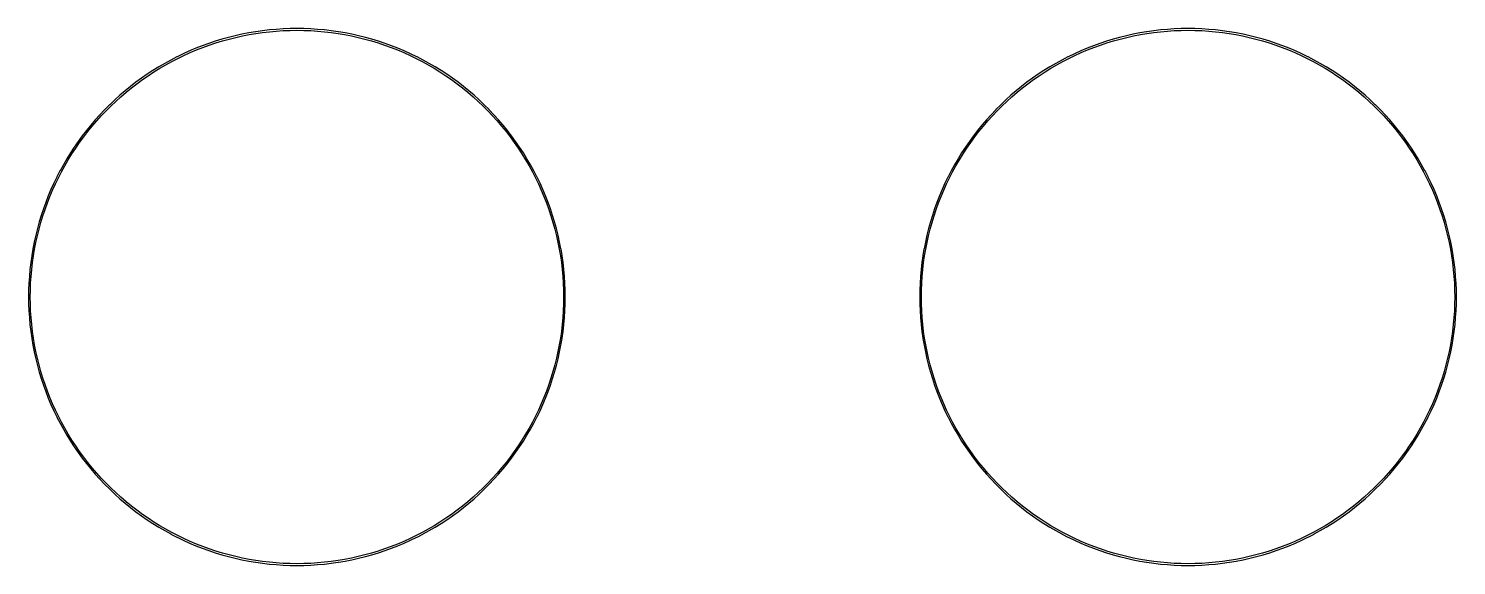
# Model space of a CAD drawing. Extents: x 9 to 70, y 0 to 129.
# Drawn here: x 44.85 to 52.99, y 88.53 to 91.59 of the extents above; entities that cross this region are included whole.
import ezdxf

# ---------------------------------------------------------------- set-up
doc = ezdxf.new("R2010")
doc.units = 0

msp = doc.modelspace()

# ---------------------------------------------------------------- linework, layer by layer
at = {"color": 34, "true_color": 0x008000}
for points in [[(47.47279, 88.9903, 0), (47.49972, 89.01875, 0), (47.52613, 89.04771, 0), (47.55153, 89.07768, 0), (47.57642, 89.10816, 0), (47.6003, 89.13915, 0), (47.62341, 89.1709, 0), (47.64577, 89.20315, 0), (47.66736, 89.23617, 0), (47.68793, 89.26945, 0), (47.70774, 89.30348, 0), (47.72679, 89.33777, 0), (47.74483, 89.37283, 0), (47.74553, 89.37421, 0), (47.76255, 89.40951, 0), (47.7788, 89.44533, 0), (47.79404, 89.48139, 0), (47.80827, 89.51797, 0), (47.82173, 89.5548, 0), (47.83418, 89.59214, 0), (47.84561, 89.62973, 0), (47.85602, 89.66758, 0), (47.86542, 89.70568, 0), (47.87405, 89.74403, 0), (47.88167, 89.78264, 0), (47.88802, 89.82125, 0), (47.88827, 89.82278, 0), (47.89385, 89.86164, 0), (47.89843, 89.90076, 0), (47.90198, 89.93987, 0), (47.90452, 89.97899, 0), (47.90605, 90.0181, 0), (47.90655, 90.05747, 0), (47.90605, 90.09684, 0), (47.90452, 90.13596, 0), (47.90198, 90.17508, 0), (47.89843, 90.21419, 0), (47.89385, 90.25331, 0), (47.88827, 90.29217, 0), (47.88802, 90.2937, 0), (47.88192, 90.33078, 0), (47.88167, 90.33231, 0), (47.87405, 90.37092, 0), (47.86542, 90.40927, 0), (47.85602, 90.44737, 0), (47.84561, 90.48522, 0), (47.83418, 90.52281, 0), (47.82173, 90.56015, 0), (47.80827, 90.59698, 0), (47.79404, 90.63355, 0), (47.7788, 90.66962, 0), (47.76255, 90.70543, 0), (47.74553, 90.74074, 0), (47.74483, 90.74212, 0), (47.7275, 90.77579, 0), (47.72679, 90.77717, 0), (47.70774, 90.81146, 0), (47.68793, 90.8455, 0), (47.66736, 90.87877, 0), (47.64577, 90.91179, 0), (47.62341, 90.94405, 0), (47.6003, 90.9758, 0), (47.57642, 91.00679, 0), (47.55153, 91.03727, 0), (47.52613, 91.06724, 0), (47.49972, 91.0962, 0), (47.47279, 91.12464, 0), (47.4717, 91.12574, 0), (47.47168, 91.12575, 0), (47.44485, 91.15258, 0), (47.44376, 91.15368, 0), (47.41531, 91.1806, 0), (47.38635, 91.20702, 0), (47.35638, 91.23242, 0), (47.3259, 91.25731, 0), (47.29491, 91.28119, 0), (47.26316, 91.3043, 0), (47.2309, 91.32665, 0), (47.19788, 91.34824, 0), (47.16461, 91.36882, 0), (47.13057, 91.38863, 0), (47.09628, 91.40768, 0), (47.06123, 91.42571, 0), (47.05985, 91.42642, 0), (47.02455, 91.44344, 0), (46.98873, 91.45969, 0), (46.95266, 91.47493, 0), (46.91609, 91.48916, 0), (46.87926, 91.50262, 0), (46.84192, 91.51506, 0), (46.80433, 91.52649, 0), (46.76648, 91.53691, 0), (46.72838, 91.54631, 0), (46.69003, 91.55494, 0), (46.65142, 91.56256, 0), (46.61281, 91.56891, 0), (46.61128, 91.56915, 0), (46.57242, 91.57474, 0), (46.5333, 91.57931, 0), (46.49419, 91.58287, 0), (46.45507, 91.58541, 0), (46.41596, 91.58693, 0), (46.37659, 91.58744, 0), (46.33721, 91.58693, 0), (46.2981, 91.58541, 0), (46.25898, 91.58287, 0), (46.21987, 91.57931, 0), (46.18075, 91.57474, 0), (46.14189, 91.56915, 0), (46.14036, 91.56891, 0), (46.10175, 91.56256, 0), (46.06314, 91.55494, 0), (46.02479, 91.54631, 0), (45.98669, 91.53691, 0), (45.94884, 91.52649, 0), (45.91125, 91.51506, 0), (45.87391, 91.50262, 0), (45.83708, 91.48916, 0), (45.80051, 91.47493, 0), (45.76444, 91.45969, 0), (45.72862, 91.44344, 0), (45.69332, 91.42642, 0), (45.69194, 91.42571, 0), (45.65689, 91.40768, 0), (45.6226, 91.38863, 0), (45.58856, 91.36882, 0), (45.55529, 91.34824, 0), (45.52227, 91.32665, 0), (45.49001, 91.3043, 0), (45.45826, 91.28119, 0), (45.42727, 91.25731, 0), (45.39679, 91.23242, 0), (45.36682, 91.20702, 0), (45.33786, 91.1806, 0), (45.30941, 91.15368, 0), (45.30832, 91.15258, 0), (45.28149, 91.12575, 0), (45.28147, 91.12574, 0), (45.28038, 91.12464, 0), (45.25345, 91.0962, 0), (45.22704, 91.06724, 0), (45.20164, 91.03727, 0), (45.17675, 91.00679, 0), (45.15287, 90.9758, 0), (45.12976, 90.94405, 0), (45.1074, 90.91179, 0), (45.08581, 90.87877, 0), (45.06524, 90.8455, 0), (45.04543, 90.81146, 0), (45.02638, 90.77717, 0), (45.02567, 90.77579, 0), (45.00834, 90.74212, 0), (45.00764, 90.74074, 0), (44.99062, 90.70543, 0), (44.97437, 90.66962, 0), (44.95913, 90.63355, 0), (44.9449, 90.59698, 0), (44.93144, 90.56015, 0), (44.91899, 90.52281, 0), (44.90756, 90.48522, 0), (44.89715, 90.44737, 0), (44.88775, 90.40927, 0), (44.87912, 90.37092, 0), (44.8715, 90.33231, 0), (44.87125, 90.33078, 0), (44.86515, 90.2937, 0), (44.8649, 90.29217, 0), (44.85932, 90.25331, 0), (44.85474, 90.21419, 0), (44.85119, 90.17508, 0), (44.84865, 90.13596, 0), (44.84712, 90.09684, 0), (44.84662, 90.05747, 0), (44.84712, 90.0181, 0), (44.84865, 89.97899, 0), (44.85119, 89.93987, 0), (44.85474, 89.90076, 0), (44.85932, 89.86164, 0), (44.8649, 89.82278, 0), (44.86515, 89.82125, 0), (44.8715, 89.78264, 0), (44.87912, 89.74403, 0), (44.88775, 89.70568, 0), (44.89715, 89.66758, 0), (44.90756, 89.62973, 0), (44.91899, 89.59214, 0), (44.93144, 89.5548, 0), (44.9449, 89.51797, 0), (44.95913, 89.48139, 0), (44.97437, 89.44533, 0), (44.99062, 89.40951, 0), (45.00764, 89.37421, 0), (45.00834, 89.37283, 0), (45.02638, 89.33777, 0), (45.04543, 89.30348, 0), (45.06524, 89.26945, 0), (45.08581, 89.23617, 0), (45.1074, 89.20315, 0), (45.12976, 89.1709, 0), (45.15287, 89.13915, 0), (45.17675, 89.10816, 0), (45.20164, 89.07768, 0), (45.22704, 89.04771, 0), (45.25345, 89.01875, 0), (45.28038, 88.9903, 0), (45.30941, 88.96127, 0), (45.33786, 88.93434, 0), (45.36682, 88.90793, 0), (45.39679, 88.88253, 0), (45.42727, 88.85763, 0), (45.45826, 88.83376, 0), (45.49001, 88.81064, 0), (45.52227, 88.78829, 0), (45.55529, 88.7667, 0), (45.58856, 88.74613, 0), (45.6226, 88.72632, 0), (45.65689, 88.70727, 0), (45.65827, 88.70656, 0), (45.69194, 88.68923, 0), (45.69332, 88.68853, 0), (45.72862, 88.67151, 0), (45.76444, 88.65525, 0), (45.80051, 88.64001, 0), (45.83708, 88.62579, 0), (45.87391, 88.61233, 0), (45.91125, 88.59988, 0), (45.94884, 88.58845, 0), (45.98669, 88.57804, 0), (46.02479, 88.56864, 0), (46.06314, 88.56, 0), (46.10175, 88.55238, 0), (46.14036, 88.54603, 0), (46.14189, 88.54579, 0), (46.18075, 88.5402, 0), (46.21987, 88.53563, 0), (46.25898, 88.53208, 0), (46.2981, 88.52954, 0), (46.33721, 88.52801, 0), (46.37659, 88.5275, 0), (46.41596, 88.52801, 0), (46.45507, 88.52954, 0), (46.49419, 88.53208, 0), (46.5333, 88.53563, 0), (46.57242, 88.5402, 0), (46.61128, 88.54579, 0), (46.61281, 88.54603, 0), (46.65142, 88.55238, 0), (46.69003, 88.56, 0), (46.72838, 88.56864, 0), (46.76648, 88.57804, 0), (46.80433, 88.58845, 0), (46.84192, 88.59988, 0), (46.87926, 88.61233, 0), (46.91609, 88.62579, 0), (46.95266, 88.64001, 0), (46.98873, 88.65525, 0), (47.02455, 88.67151, 0), (47.05985, 88.68853, 0), (47.06123, 88.68923, 0), (47.0949, 88.70656, 0), (47.09628, 88.70727, 0), (47.13057, 88.72632, 0), (47.16461, 88.74613, 0), (47.19788, 88.7667, 0), (47.2309, 88.78829, 0), (47.26316, 88.81064, 0), (47.29491, 88.83376, 0), (47.3259, 88.85763, 0), (47.35638, 88.88253, 0), (47.38635, 88.90793, 0), (47.41531, 88.93434, 0), (47.44376, 88.96127, 0), (47.47279, 88.9903, 0)], [(46.45507, 88.53944, 0), (46.41596, 88.53792, 0), (46.37659, 88.53741, 0), (46.33721, 88.53792, 0), (46.2981, 88.53944, 0), (46.25898, 88.54198, 0), (46.21987, 88.54554, 0), (46.18075, 88.55011, 0), (46.14245, 88.55562, 0), (46.10481, 88.56181, 0), (46.0662, 88.56943, 0), (46.02785, 88.57806, 0), (45.98975, 88.58746, 0), (45.9519, 88.59787, 0), (45.91431, 88.6093, 0), (45.87697, 88.62175, 0), (45.84014, 88.63521, 0), (45.80357, 88.64944, 0), (45.7675, 88.66468, 0), (45.73169, 88.68093, 0), (45.69669, 88.6978, 0), (45.66271, 88.71528, 0), (45.62842, 88.73433, 0), (45.59438, 88.75414, 0), (45.56111, 88.77472, 0), (45.52809, 88.79631, 0), (45.49583, 88.81866, 0), (45.46408, 88.84177, 0), (45.43309, 88.86565, 0), (45.40261, 88.89054, 0), (45.37264, 88.91594, 0), (45.34368, 88.94236, 0), (45.31524, 88.96928, 0), (45.31522, 88.96929, 0), (45.28839, 88.99612, 0), (45.26147, 89.02457, 0), (45.23505, 89.05353, 0), (45.20965, 89.0835, 0), (45.18476, 89.11398, 0), (45.16088, 89.14497, 0), (45.13777, 89.17672, 0), (45.11542, 89.20898, 0), (45.09383, 89.242, 0), (45.07325, 89.27527, 0), (45.05344, 89.30931, 0), (45.03439, 89.3436, 0), (45.01691, 89.37758, 0), (45.00004, 89.41257, 0), (44.98379, 89.44839, 0), (44.96855, 89.48446, 0), (44.95432, 89.52103, 0), (44.94086, 89.55786, 0), (44.92842, 89.5952, 0), (44.91699, 89.63279, 0), (44.90657, 89.67064, 0), (44.89717, 89.70874, 0), (44.88854, 89.74709, 0), (44.88092, 89.7857, 0), (44.87473, 89.82334, 0), (44.86922, 89.86164, 0), (44.86465, 89.90076, 0), (44.86109, 89.93987, 0), (44.85855, 89.97899, 0), (44.85703, 90.0181, 0), (44.85652, 90.05747, 0), (44.85703, 90.09684, 0), (44.85855, 90.13596, 0), (44.86109, 90.17508, 0), (44.86465, 90.21419, 0), (44.86922, 90.25331, 0), (44.87473, 90.29161, 0), (44.88092, 90.32925, 0), (44.88854, 90.36785, 0), (44.89717, 90.40621, 0), (44.90657, 90.44431, 0), (44.91699, 90.48215, 0), (44.92842, 90.51975, 0), (44.94086, 90.55708, 0), (44.95432, 90.59391, 0), (44.96855, 90.63049, 0), (44.98379, 90.66656, 0), (45.00004, 90.70237, 0), (45.01691, 90.73737, 0), (45.03439, 90.77135, 0), (45.05344, 90.80564, 0), (45.07325, 90.83968, 0), (45.09383, 90.87295, 0), (45.11542, 90.90597, 0), (45.13777, 90.93823, 0), (45.16088, 90.96998, 0), (45.18476, 91.00097, 0), (45.20965, 91.03145, 0), (45.23505, 91.06142, 0), (45.26147, 91.09037, 0), (45.28839, 91.11882, 0), (45.31524, 91.14567, 0), (45.34368, 91.17259, 0), (45.37264, 91.19901, 0), (45.40261, 91.22441, 0), (45.43309, 91.2493, 0), (45.46408, 91.27317, 0), (45.49583, 91.29629, 0), (45.52809, 91.31864, 0), (45.56111, 91.34023, 0), (45.59438, 91.3608, 0), (45.62842, 91.38062, 0), (45.66271, 91.39967, 0), (45.69665, 91.41713, 0), (45.73169, 91.43401, 0), (45.7675, 91.45027, 0), (45.80357, 91.46551, 0), (45.84014, 91.47973, 0), (45.87697, 91.4932, 0), (45.91431, 91.50564, 0), (45.9519, 91.51707, 0), (45.98975, 91.52749, 0), (46.02785, 91.53688, 0), (46.0662, 91.54552, 0), (46.10481, 91.55314, 0), (46.14245, 91.55933, 0), (46.18075, 91.56484, 0), (46.21987, 91.56941, 0), (46.25898, 91.57296, 0), (46.2981, 91.5755, 0), (46.33721, 91.57703, 0), (46.37659, 91.57754, 0), (46.41596, 91.57703, 0), (46.45507, 91.5755, 0), (46.49419, 91.57296, 0), (46.5333, 91.56941, 0), (46.57242, 91.56484, 0), (46.61072, 91.55933, 0), (46.64836, 91.55314, 0), (46.68697, 91.54552, 0), (46.72532, 91.53688, 0), (46.76342, 91.52749, 0), (46.80127, 91.51707, 0), (46.83886, 91.50564, 0), (46.8762, 91.4932, 0), (46.91303, 91.47973, 0), (46.9496, 91.46551, 0), (46.98567, 91.45027, 0), (47.02148, 91.43401, 0), (47.05652, 91.41713, 0), (47.09046, 91.39967, 0), (47.12475, 91.38062, 0), (47.15879, 91.3608, 0), (47.19206, 91.34023, 0), (47.22508, 91.31864, 0), (47.25734, 91.29629, 0), (47.28909, 91.27317, 0), (47.32008, 91.2493, 0), (47.35056, 91.22441, 0), (47.38053, 91.19901, 0), (47.40949, 91.17259, 0), (47.43793, 91.14567, 0), (47.46478, 91.11882, 0), (47.4917, 91.09037, 0), (47.51812, 91.06142, 0), (47.54352, 91.03145, 0), (47.56841, 91.00097, 0), (47.59229, 90.96998, 0), (47.6154, 90.93823, 0), (47.63775, 90.90597, 0), (47.65934, 90.87295, 0), (47.67992, 90.83968, 0), (47.69973, 90.80564, 0), (47.71878, 90.77135, 0), (47.73626, 90.73737, 0), (47.75313, 90.70237, 0), (47.76938, 90.66656, 0), (47.78462, 90.63049, 0), (47.79885, 90.59391, 0), (47.81231, 90.55708, 0), (47.82475, 90.51975, 0), (47.83618, 90.48215, 0), (47.8466, 90.44431, 0), (47.856, 90.40621, 0), (47.86463, 90.36785, 0), (47.87225, 90.32925, 0), (47.87844, 90.29161, 0), (47.88395, 90.25331, 0), (47.88852, 90.21419, 0), (47.89208, 90.17508, 0), (47.89462, 90.13596, 0), (47.89614, 90.09684, 0), (47.89665, 90.05747, 0), (47.89614, 90.0181, 0), (47.89462, 89.97899, 0), (47.89208, 89.93987, 0), (47.88852, 89.90076, 0), (47.88395, 89.86164, 0), (47.87844, 89.82334, 0), (47.87225, 89.7857, 0), (47.86463, 89.74709, 0), (47.856, 89.70874, 0), (47.8466, 89.67064, 0), (47.83618, 89.63279, 0), (47.82475, 89.5952, 0), (47.81231, 89.55786, 0), (47.79885, 89.52103, 0), (47.78462, 89.48446, 0), (47.76938, 89.44839, 0), (47.75313, 89.41257, 0), (47.73626, 89.37758, 0), (47.71878, 89.3436, 0), (47.69973, 89.30931, 0), (47.67992, 89.27527, 0), (47.65934, 89.242, 0), (47.63775, 89.20898, 0), (47.6154, 89.17672, 0), (47.59229, 89.14497, 0), (47.56841, 89.11398, 0), (47.54352, 89.0835, 0), (47.51812, 89.05353, 0), (47.4917, 89.02457, 0), (47.46478, 88.99612, 0), (47.43795, 88.96929, 0), (47.43793, 88.96928, 0), (47.40949, 88.94236, 0), (47.38053, 88.91594, 0), (47.35056, 88.89054, 0), (47.32008, 88.86565, 0), (47.28909, 88.84177, 0), (47.25734, 88.81866, 0), (47.22508, 88.79631, 0), (47.19206, 88.77472, 0), (47.15879, 88.75414, 0), (47.12475, 88.73433, 0), (47.09046, 88.71528, 0), (47.05648, 88.6978, 0), (47.02148, 88.68093, 0), (46.98567, 88.66468, 0), (46.9496, 88.64944, 0), (46.91303, 88.63521, 0), (46.8762, 88.62175, 0), (46.83886, 88.6093, 0), (46.80127, 88.59787, 0), (46.76342, 88.58746, 0), (46.72532, 88.57806, 0), (46.68697, 88.56943, 0), (46.64836, 88.56181, 0), (46.61072, 88.55562, 0), (46.57242, 88.55011, 0), (46.5333, 88.54554, 0), (46.49419, 88.54198, 0), (46.45507, 88.53944, 0)], [(52.55279, 88.9903, 0), (52.57972, 89.01875, 0), (52.60613, 89.04771, 0), (52.63153, 89.07768, 0), (52.65642, 89.10816, 0), (52.6803, 89.13915, 0), (52.70341, 89.1709, 0), (52.72577, 89.20315, 0), (52.74736, 89.23617, 0), (52.76793, 89.26945, 0), (52.78774, 89.30348, 0), (52.80679, 89.33777, 0), (52.82483, 89.37283, 0), (52.82553, 89.37421, 0), (52.84255, 89.40951, 0), (52.8588, 89.44533, 0), (52.87404, 89.48139, 0), (52.88827, 89.51797, 0), (52.90173, 89.5548, 0), (52.91418, 89.59214, 0), (52.92561, 89.62973, 0), (52.93602, 89.66758, 0), (52.94542, 89.70568, 0), (52.95405, 89.74403, 0), (52.96167, 89.78264, 0), (52.96802, 89.82125, 0), (52.96827, 89.82278, 0), (52.97385, 89.86164, 0), (52.97843, 89.90076, 0), (52.98198, 89.93987, 0), (52.98452, 89.97899, 0), (52.98605, 90.0181, 0), (52.98655, 90.05747, 0), (52.98605, 90.09684, 0), (52.98452, 90.13596, 0), (52.98198, 90.17508, 0), (52.97843, 90.21419, 0), (52.97385, 90.25331, 0), (52.96827, 90.29217, 0), (52.96802, 90.2937, 0), (52.96192, 90.33078, 0), (52.96167, 90.33231, 0), (52.95405, 90.37092, 0), (52.94542, 90.40927, 0), (52.93602, 90.44737, 0), (52.92561, 90.48522, 0), (52.91418, 90.52281, 0), (52.90173, 90.56015, 0), (52.88827, 90.59698, 0), (52.87404, 90.63355, 0), (52.8588, 90.66962, 0), (52.84255, 90.70543, 0), (52.82553, 90.74074, 0), (52.82483, 90.74212, 0), (52.8075, 90.77579, 0), (52.80679, 90.77717, 0), (52.78774, 90.81146, 0), (52.76793, 90.8455, 0), (52.74736, 90.87877, 0), (52.72577, 90.91179, 0), (52.70341, 90.94405, 0), (52.6803, 90.9758, 0), (52.65642, 91.00679, 0), (52.63153, 91.03727, 0), (52.60613, 91.06724, 0), (52.57972, 91.0962, 0), (52.55279, 91.12464, 0), (52.5517, 91.12574, 0), (52.55168, 91.12575, 0), (52.52485, 91.15258, 0), (52.52376, 91.15368, 0), (52.49531, 91.1806, 0), (52.46635, 91.20702, 0), (52.43638, 91.23242, 0), (52.4059, 91.25731, 0), (52.37491, 91.28119, 0), (52.34316, 91.3043, 0), (52.3109, 91.32665, 0), (52.27788, 91.34824, 0), (52.24461, 91.36882, 0), (52.21057, 91.38863, 0), (52.17628, 91.40768, 0), (52.14123, 91.42571, 0), (52.13985, 91.42642, 0), (52.10455, 91.44344, 0), (52.06873, 91.45969, 0), (52.03266, 91.47493, 0), (51.99609, 91.48916, 0), (51.95926, 91.50262, 0), (51.92192, 91.51506, 0), (51.88433, 91.52649, 0), (51.84648, 91.53691, 0), (51.80838, 91.54631, 0), (51.77003, 91.55494, 0), (51.73142, 91.56256, 0), (51.69281, 91.56891, 0), (51.69128, 91.56915, 0), (51.65242, 91.57474, 0), (51.6133, 91.57931, 0), (51.57419, 91.58287, 0), (51.53507, 91.58541, 0), (51.49596, 91.58693, 0), (51.45659, 91.58744, 0), (51.41722, 91.58693, 0), (51.3781, 91.58541, 0), (51.33898, 91.58287, 0), (51.29987, 91.57931, 0), (51.26075, 91.57474, 0), (51.22189, 91.56915, 0), (51.22036, 91.56891, 0), (51.18175, 91.56256, 0), (51.14314, 91.55494, 0), (51.10479, 91.54631, 0), (51.06669, 91.53691, 0), (51.02884, 91.52649, 0), (50.99125, 91.51506, 0), (50.95391, 91.50262, 0), (50.91708, 91.48916, 0), (50.88051, 91.47493, 0), (50.84444, 91.45969, 0), (50.80862, 91.44344, 0), (50.77332, 91.42642, 0), (50.77194, 91.42571, 0), (50.73689, 91.40768, 0), (50.7026, 91.38863, 0), (50.66856, 91.36882, 0), (50.63529, 91.34824, 0), (50.60227, 91.32665, 0), (50.57001, 91.3043, 0), (50.53826, 91.28119, 0), (50.50727, 91.25731, 0), (50.47679, 91.23242, 0), (50.44682, 91.20702, 0), (50.41786, 91.1806, 0), (50.38941, 91.15368, 0), (50.36147, 91.12574, 0), (50.36038, 91.12464, 0), (50.33345, 91.0962, 0), (50.30704, 91.06724, 0), (50.28164, 91.03727, 0), (50.25675, 91.00679, 0), (50.23287, 90.9758, 0), (50.20976, 90.94405, 0), (50.1874, 90.91179, 0), (50.16581, 90.87877, 0), (50.14524, 90.8455, 0), (50.12543, 90.81146, 0), (50.10638, 90.77717, 0), (50.10567, 90.77579, 0), (50.08834, 90.74212, 0), (50.08764, 90.74074, 0), (50.07062, 90.70543, 0), (50.05437, 90.66962, 0), (50.03913, 90.63355, 0), (50.0249, 90.59698, 0), (50.01144, 90.56015, 0), (49.99899, 90.52281, 0), (49.98756, 90.48522, 0), (49.97715, 90.44737, 0), (49.96775, 90.40927, 0), (49.95912, 90.37092, 0), (49.9515, 90.33231, 0), (49.95125, 90.33078, 0), (49.94515, 90.2937, 0), (49.9449, 90.29217, 0), (49.93932, 90.25331, 0), (49.93474, 90.21419, 0), (49.93119, 90.17508, 0), (49.92865, 90.13596, 0), (49.92712, 90.09684, 0), (49.92662, 90.05747, 0), (49.92712, 90.0181, 0), (49.92865, 89.97899, 0), (49.93119, 89.93987, 0), (49.93474, 89.90076, 0), (49.93932, 89.86164, 0), (49.9449, 89.82278, 0), (49.94515, 89.82125, 0), (49.9515, 89.78264, 0), (49.95912, 89.74403, 0), (49.96775, 89.70568, 0), (49.97715, 89.66758, 0), (49.98756, 89.62973, 0), (49.99899, 89.59214, 0), (50.01144, 89.5548, 0), (50.0249, 89.51797, 0), (50.03913, 89.48139, 0), (50.05437, 89.44533, 0), (50.07062, 89.40951, 0), (50.08764, 89.37421, 0), (50.08834, 89.37283, 0), (50.10638, 89.33777, 0), (50.12543, 89.30348, 0), (50.14524, 89.26945, 0), (50.16581, 89.23617, 0), (50.1874, 89.20315, 0), (50.20976, 89.1709, 0), (50.23287, 89.13915, 0), (50.25675, 89.10816, 0), (50.28164, 89.07768, 0), (50.30704, 89.04771, 0), (50.33345, 89.01875, 0), (50.36038, 88.9903, 0), (50.38941, 88.96127, 0), (50.41786, 88.93434, 0), (50.44682, 88.90793, 0), (50.47679, 88.88253, 0), (50.50727, 88.85763, 0), (50.53826, 88.83376, 0), (50.57001, 88.81064, 0), (50.60227, 88.78829, 0), (50.63529, 88.7667, 0), (50.66856, 88.74613, 0), (50.7026, 88.72632, 0), (50.73689, 88.70727, 0), (50.73827, 88.70656, 0), (50.77194, 88.68923, 0), (50.77332, 88.68853, 0), (50.80862, 88.67151, 0), (50.84444, 88.65525, 0), (50.88051, 88.64001, 0), (50.91708, 88.62579, 0), (50.95391, 88.61233, 0), (50.99125, 88.59988, 0), (51.02884, 88.58845, 0), (51.06669, 88.57804, 0), (51.10479, 88.56864, 0), (51.14314, 88.56, 0), (51.18175, 88.55238, 0), (51.22036, 88.54603, 0), (51.22189, 88.54579, 0), (51.26075, 88.5402, 0), (51.29987, 88.53563, 0), (51.33898, 88.53208, 0), (51.3781, 88.52954, 0), (51.41722, 88.52801, 0), (51.45659, 88.5275, 0), (51.49596, 88.52801, 0), (51.53507, 88.52954, 0), (51.57419, 88.53208, 0), (51.6133, 88.53563, 0), (51.65242, 88.5402, 0), (51.69128, 88.54579, 0), (51.69281, 88.54603, 0), (51.73142, 88.55238, 0), (51.77003, 88.56, 0), (51.80838, 88.56864, 0), (51.84648, 88.57804, 0), (51.88433, 88.58845, 0), (51.92192, 88.59988, 0), (51.95926, 88.61233, 0), (51.99609, 88.62579, 0), (52.03266, 88.64001, 0), (52.06873, 88.65525, 0), (52.10455, 88.67151, 0), (52.13985, 88.68853, 0), (52.14123, 88.68923, 0), (52.1749, 88.70656, 0), (52.17628, 88.70727, 0), (52.21057, 88.72632, 0), (52.24461, 88.74613, 0), (52.27788, 88.7667, 0), (52.3109, 88.78829, 0), (52.34316, 88.81064, 0), (52.37491, 88.83376, 0), (52.4059, 88.85763, 0), (52.43638, 88.88253, 0), (52.46635, 88.90793, 0), (52.49531, 88.93434, 0), (52.52376, 88.96127, 0), (52.55279, 88.9903, 0)], [(51.53507, 88.53944, 0), (51.49596, 88.53792, 0), (51.45659, 88.53741, 0), (51.41722, 88.53792, 0), (51.3781, 88.53944, 0), (51.33898, 88.54198, 0), (51.29987, 88.54554, 0), (51.26075, 88.55011, 0), (51.22245, 88.55562, 0), (51.18481, 88.56181, 0), (51.1462, 88.56943, 0), (51.10785, 88.57806, 0), (51.06975, 88.58746, 0), (51.0319, 88.59787, 0), (50.99431, 88.6093, 0), (50.95697, 88.62175, 0), (50.92014, 88.63521, 0), (50.88357, 88.64944, 0), (50.8475, 88.66468, 0), (50.81169, 88.68093, 0), (50.77669, 88.6978, 0), (50.74271, 88.71528, 0), (50.70842, 88.73433, 0), (50.67438, 88.75414, 0), (50.64111, 88.77472, 0), (50.60809, 88.79631, 0), (50.57583, 88.81866, 0), (50.54408, 88.84177, 0), (50.51309, 88.86565, 0), (50.48261, 88.89054, 0), (50.45264, 88.91594, 0), (50.42368, 88.94236, 0), (50.39524, 88.96928, 0), (50.36821, 88.99631, 0), (50.34147, 89.02457, 0), (50.31505, 89.05353, 0), (50.28965, 89.0835, 0), (50.26476, 89.11398, 0), (50.24088, 89.14497, 0), (50.21777, 89.17672, 0), (50.19542, 89.20898, 0), (50.17383, 89.242, 0), (50.15325, 89.27527, 0), (50.13344, 89.30931, 0), (50.11439, 89.3436, 0), (50.09691, 89.37758, 0), (50.08004, 89.41257, 0), (50.06379, 89.44839, 0), (50.04855, 89.48446, 0), (50.03432, 89.52103, 0), (50.02086, 89.55786, 0), (50.00842, 89.5952, 0), (49.99699, 89.63279, 0), (49.98657, 89.67064, 0), (49.97717, 89.70874, 0), (49.96854, 89.74709, 0), (49.96092, 89.7857, 0), (49.95473, 89.82334, 0), (49.94922, 89.86164, 0), (49.94465, 89.90076, 0), (49.94109, 89.93987, 0), (49.93855, 89.97899, 0), (49.93703, 90.0181, 0), (49.93652, 90.05747, 0), (49.93703, 90.09684, 0), (49.93855, 90.13596, 0), (49.94109, 90.17508, 0), (49.94465, 90.21419, 0), (49.94922, 90.25331, 0), (49.95473, 90.29161, 0), (49.96092, 90.32925, 0), (49.96854, 90.36785, 0), (49.97717, 90.40621, 0), (49.98657, 90.44431, 0), (49.99699, 90.48215, 0), (50.00842, 90.51975, 0), (50.02086, 90.55708, 0), (50.03432, 90.59391, 0), (50.04855, 90.63049, 0), (50.06379, 90.66656, 0), (50.08004, 90.70237, 0), (50.09691, 90.73737, 0), (50.11439, 90.77135, 0), (50.13344, 90.80564, 0), (50.15325, 90.83968, 0), (50.17383, 90.87295, 0), (50.19542, 90.90597, 0), (50.21777, 90.93823, 0), (50.24088, 90.96998, 0), (50.26476, 91.00097, 0), (50.28965, 91.03145, 0), (50.31505, 91.06142, 0), (50.34147, 91.09037, 0), (50.36839, 91.11882, 0), (50.39524, 91.14567, 0), (50.42368, 91.17259, 0), (50.45264, 91.19901, 0), (50.48261, 91.22441, 0), (50.51309, 91.2493, 0), (50.54408, 91.27317, 0), (50.57583, 91.29629, 0), (50.60809, 91.31864, 0), (50.64111, 91.34023, 0), (50.67438, 91.3608, 0), (50.70842, 91.38062, 0), (50.74271, 91.39967, 0), (50.77665, 91.41713, 0), (50.81169, 91.43401, 0), (50.8475, 91.45027, 0), (50.88357, 91.46551, 0), (50.92014, 91.47973, 0), (50.95697, 91.4932, 0), (50.99431, 91.50564, 0), (51.0319, 91.51707, 0), (51.06975, 91.52749, 0), (51.10785, 91.53688, 0), (51.1462, 91.54552, 0), (51.18481, 91.55314, 0), (51.22245, 91.55933, 0), (51.26075, 91.56484, 0), (51.29987, 91.56941, 0), (51.33898, 91.57296, 0), (51.3781, 91.5755, 0), (51.41722, 91.57703, 0), (51.45659, 91.57754, 0), (51.49596, 91.57703, 0), (51.53507, 91.5755, 0), (51.57419, 91.57296, 0), (51.6133, 91.56941, 0), (51.65242, 91.56484, 0), (51.69072, 91.55933, 0), (51.72836, 91.55314, 0), (51.76697, 91.54552, 0), (51.80532, 91.53688, 0), (51.84342, 91.52749, 0), (51.88127, 91.51707, 0), (51.91886, 91.50564, 0), (51.9562, 91.4932, 0), (51.99303, 91.47973, 0), (52.0296, 91.46551, 0), (52.06567, 91.45027, 0), (52.10148, 91.43401, 0), (52.13652, 91.41713, 0), (52.17046, 91.39967, 0), (52.20475, 91.38062, 0), (52.23879, 91.3608, 0), (52.27206, 91.34023, 0), (52.30508, 91.31864, 0), (52.33734, 91.29629, 0), (52.36909, 91.27317, 0), (52.40008, 91.2493, 0), (52.43056, 91.22441, 0), (52.46053, 91.19901, 0), (52.48949, 91.17259, 0), (52.51793, 91.14567, 0), (52.54478, 91.11882, 0), (52.5717, 91.09037, 0), (52.59812, 91.06142, 0), (52.62352, 91.03145, 0), (52.64841, 91.00097, 0), (52.67229, 90.96998, 0), (52.6954, 90.93823, 0), (52.71775, 90.90597, 0), (52.73934, 90.87295, 0), (52.75992, 90.83968, 0), (52.77973, 90.80564, 0), (52.79878, 90.77135, 0), (52.81626, 90.73737, 0), (52.83313, 90.70237, 0), (52.84938, 90.66656, 0), (52.86462, 90.63049, 0), (52.87885, 90.59391, 0), (52.89231, 90.55708, 0), (52.90475, 90.51975, 0), (52.91618, 90.48215, 0), (52.9266, 90.44431, 0), (52.936, 90.40621, 0), (52.94463, 90.36785, 0), (52.95225, 90.32925, 0), (52.95844, 90.29161, 0), (52.96395, 90.25331, 0), (52.96852, 90.21419, 0), (52.97208, 90.17508, 0), (52.97462, 90.13596, 0), (52.97614, 90.09684, 0), (52.97665, 90.05747, 0), (52.97614, 90.0181, 0), (52.97462, 89.97899, 0), (52.97208, 89.93987, 0), (52.96852, 89.90076, 0), (52.96395, 89.86164, 0), (52.95844, 89.82334, 0), (52.95225, 89.7857, 0), (52.94463, 89.74709, 0), (52.936, 89.70874, 0), (52.9266, 89.67064, 0), (52.91618, 89.63279, 0), (52.90475, 89.5952, 0), (52.89231, 89.55786, 0), (52.87885, 89.52103, 0), (52.86462, 89.48446, 0), (52.84938, 89.44839, 0), (52.83313, 89.41257, 0), (52.81626, 89.37758, 0), (52.79878, 89.3436, 0), (52.77973, 89.30931, 0), (52.75992, 89.27527, 0), (52.73934, 89.242, 0), (52.71775, 89.20898, 0), (52.6954, 89.17672, 0), (52.67229, 89.14497, 0), (52.64841, 89.11398, 0), (52.62352, 89.0835, 0), (52.59812, 89.05353, 0), (52.5717, 89.02457, 0), (52.54478, 88.99612, 0), (52.51795, 88.96929, 0), (52.51793, 88.96928, 0), (52.48949, 88.94236, 0), (52.46053, 88.91594, 0), (52.43056, 88.89054, 0), (52.40008, 88.86565, 0), (52.36909, 88.84177, 0), (52.33734, 88.81866, 0), (52.30508, 88.79631, 0), (52.27206, 88.77472, 0), (52.23879, 88.75414, 0), (52.20475, 88.73433, 0), (52.17046, 88.71528, 0), (52.13648, 88.6978, 0), (52.10148, 88.68093, 0), (52.06567, 88.66468, 0), (52.0296, 88.64944, 0), (51.99303, 88.63521, 0), (51.9562, 88.62175, 0), (51.91886, 88.6093, 0), (51.88127, 88.59787, 0), (51.84342, 88.58746, 0), (51.80532, 88.57806, 0), (51.76697, 88.56943, 0), (51.72836, 88.56181, 0), (51.69072, 88.55562, 0), (51.65242, 88.55011, 0), (51.6133, 88.54554, 0), (51.57419, 88.54198, 0), (51.53507, 88.53944, 0)]]:
    msp.add_polyline3d(points, close=True, dxfattribs=at)

doc.saveas('drawing.dxf')
